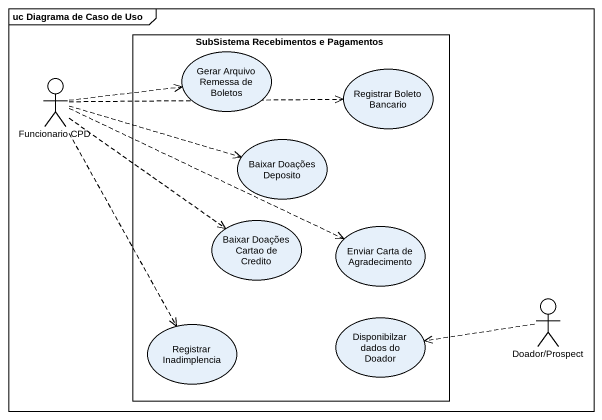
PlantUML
@startuml
mainframe uc Diagrama de Caso de Uso
rectangle "SubSistema Recebimentos e Pagamentos" as SubSistema_Recebimentos_e {
  usecase "Gerar Arquivo Remessa de Boletos" as Gerar_Arquivo_Remessa_de
  usecase "Registrar Boleto Bancario" as Registrar_Boleto_Bancario
  usecase "Baixar Doações Deposito" as Baixar_Doações_Deposito
  usecase "Baixar Doações Cartao de Credito" as Baixar_Doações_Cartao_de
  usecase "Enviar Carta de Agradecimento" as Enviar_Carta_de
  usecase "Registrar Inadimplencia" as Registrar_Inadimplencia
  usecase "Disponibilzar dados do Doador" as Disponibilzar_dados_do
}
actor "Funcionario CPD" as Funcionario_CPD
actor "Doador/Prospect" as Doador_Prospect
Funcionario_CPD .right.> Gerar_Arquivo_Remessa_de
Funcionario_CPD .right.> Registrar_Boleto_Bancario
Funcionario_CPD .right.> Baixar_Doações_Deposito
Funcionario_CPD ..> Baixar_Doações_Cartao_de
Funcionario_CPD .right.> Enviar_Carta_de
Funcionario_CPD ..> Registrar_Inadimplencia
Doador_Prospect .left.> Disponibilzar_dados_do
@enduml
